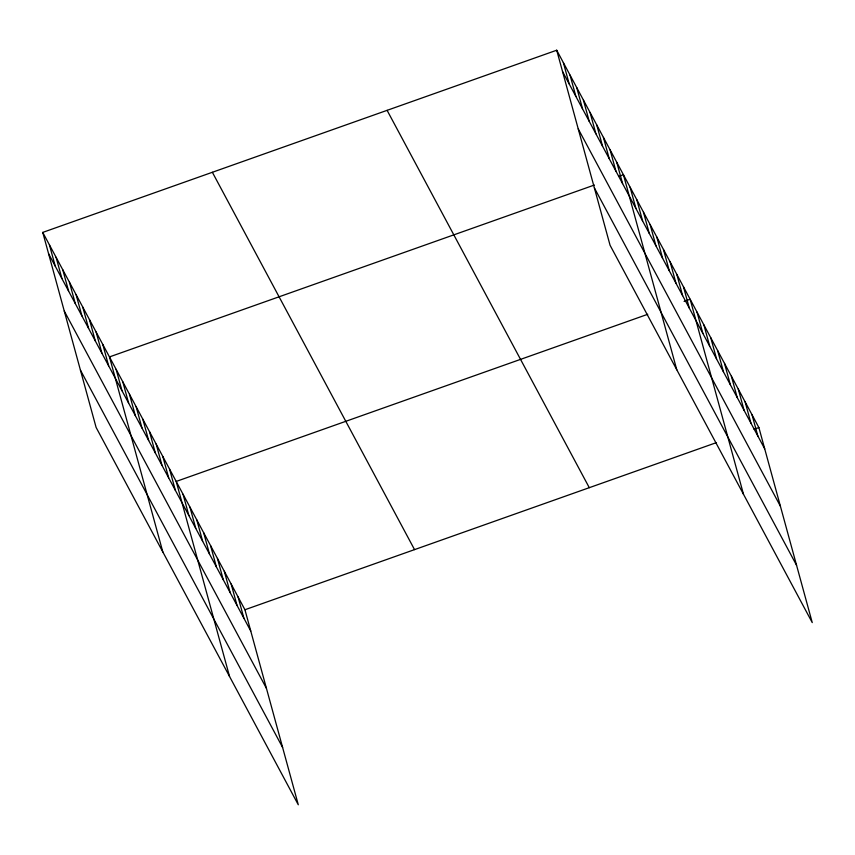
<?xml version="1.0" encoding="UTF-8"?>
<svg xmlns="http://www.w3.org/2000/svg" width="855" height="855" viewBox="0 0 855 855"><rect width="100%" height="100%" fill="white"/><g stroke="black" fill="none" stroke-linecap="round" stroke-linejoin="round"><path stroke-width="1.28" d="M42.75 232.4L244.936 609.743L298.288 804.779L96.113 427.447L42.75 232.4L556.712 50.221L758.887 427.553L812.25 622.6L610.064 245.257L556.712 50.221M594.353 185.043L109.472 356.92L162.824 551.967M618.582 176.461L623.434 174.741L676.786 369.788M647.748 314.287L176.194 481.44L229.546 676.487M684.096 301.409L690.145 299.261L743.508 494.308M244.936 609.743L716.49 442.591M754.046 429.274L758.887 427.553M562.537 71.521L764.723 448.864M578.226 128.859L780.401 506.192M594.385 187.929L796.561 565.262M387.101 110.338L589.287 487.681M212.361 172.282L414.536 549.615M48.575 253.711L250.761 631.043M64.264 311.038L266.45 688.382M80.423 370.108L282.61 747.452M752.015 414.728L757.851 436.039M745.143 401.893L750.968 423.204M738.271 389.068L744.096 410.379M731.399 376.243L737.224 397.543M724.516 363.407L730.352 384.718M717.644 350.582L723.48 371.882M710.772 337.746L716.597 359.057M703.9 324.921L709.725 346.232M697.028 312.086L702.853 333.397M683.476 286.81L689.312 308.121M676.807 274.359L682.632 295.67M670.138 261.908L675.963 283.208M663.459 249.457L669.294 270.757M656.79 236.995L662.614 258.306M650.121 224.544L655.945 245.855M643.441 212.093L649.276 233.404M636.772 199.643L642.607 220.953M630.103 187.192L635.928 208.502M616.754 162.29L622.59 183.601M610.085 149.839L615.91 171.139M603.416 137.388L609.241 158.688M596.737 124.926L602.572 146.237M590.068 112.475L595.903 133.786M583.399 100.024L589.223 121.335M576.73 87.573L582.554 108.884M570.05 75.122L575.885 96.433M563.381 62.672L569.206 83.982M238.064 596.908L243.889 618.218M231.181 584.083L237.017 605.393M224.309 571.247L230.145 592.558M217.437 558.422L223.262 579.733M210.565 545.597L216.39 566.897M203.693 532.761L209.518 554.072M196.81 519.936L202.646 541.236M189.938 507.101L195.774 528.411M183.066 494.276L188.891 515.586M169.514 468.989L175.35 490.3M162.845 456.538L168.681 477.849M156.176 444.087L162.001 465.398M149.507 431.636L155.332 452.947M142.828 419.185L148.663 440.496M136.159 406.734L141.983 428.034M129.49 394.283L135.314 415.583M122.81 381.822L128.645 403.132M116.141 369.371L121.976 390.682M102.803 344.469L108.628 365.78M96.123 332.018L101.959 353.329M89.454 319.567L95.279 340.878M82.785 307.116L88.61 328.427M76.106 294.665L81.941 315.965M69.437 282.214L75.272 303.514M62.768 269.753L68.592 291.063M56.099 257.302L61.923 278.612M49.419 244.851L55.254 266.161"/></g></svg>
